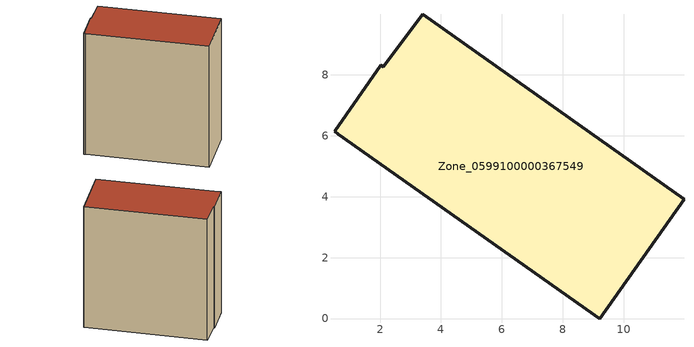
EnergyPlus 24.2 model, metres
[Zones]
Zone_0599100000367549
 floor ground (C_G): 2.1,8.27 3.4,9.99 11.98,3.93 9.21,0 0.63,6.06 0.5,6.16 2.02,8.32 z3.66
 wall outside (C_F): 9.21,0 11.98,3.93 3.4,9.99 2.1,8.27 2.02,8.32 0.5,6.16 0.63,6.06 9.21,0 z3.66:15.2
 roof outside (C_R): 2.1,8.27 2.02,8.32 0.5,6.16 0.63,6.06 9.21,0 11.98,3.93 3.4,9.99 z15.2
[BUILDING]
Pand.0599100000367549: North Axis=0; Terrain=City; Loads Convergence Tolerance Value=0.04; Temperature Convergence Tolerance Value=0.4; Solar Distribution=FullExterior; Maximum Number of Warmup Days=25; Minimum Number of Warmup Days=1
[Site:Location]
Rotterdam.The.Hague.AP_ZH_NLD Design_Conditions: Latitude=51.96; Longitude=4.45; Time Zone=1; Elevation=-4.5
[SITE:GROUNDTEMPERATURE:BUILDINGSURFACE]
18, 18, 18, 18, 18, 18, 18, 18, 18, 18, 18, 18
[MATERIAL] Thermal Absorptance=0.9; Solar Absorptance=0.7; Visible Absorptance=0.7
Name | Roughness | Thickness | Conductivity | Density | Specific Heat
G.TI.1992-2005 | MediumSmooth | 0.15 | 0.06 | 540 | 1210
F.TI.1992-2005 | Rough | 0.3 | 0.12 | 1920 | 840
R.TI.1992-2005 | MediumRough | 0.2 | 0.08 | 1500 | 1000
[CONSTRUCTION]
C_G: G.TI.1992-2005
C_F: F.TI.1992-2005
C_R: R.TI.1992-2005
[ZONE]
Zone_0599100000367549: Type=1; Multiplier=1; Ceiling Height=Autocalculate; Volume=Autocalculate; Floor Area=autocalculate; Part of Total Floor Area=Yes
[ZONEINFILTRATION:DESIGNFLOWRATE]
Infil_Zone_0599100000367549: Zone or ZoneList or Space or SpaceList=Zone_0599100000367549; Schedule=AlwaysOn; Design Flow Rate Calculation Method=Flow/Area; Flow Rate per Floor Area=0.0015; Constant Term Coefficient=1; Temperature Term Coefficient=0; Velocity Term Coefficient=0; Velocity Squared Term Coefficient=0
[HVACTEMPLATE:ZONE:IDEALLOADSAIRSYSTEM]
Zone_0599100000367549: Maximum Heating Supply Air Temperature=50; Minimum Cooling Supply Air Temperature=13; Maximum Heating Supply Air Humidity Ratio=0.0156; Minimum Cooling Supply Air Humidity Ratio=0.0077; Heating Limit=NoLimit; Cooling Limit=NoLimit; Dehumidification Control Type=ConstantSensibleHeatRatio; Cooling Sensible Heat Ratio=0.7; Dehumidification Setpoint=60; Humidification Control Type=None; Humidification Setpoint=30; Outdoor Air Method=None; Outdoor Air Flow Rate per Person=0.00944; Outdoor Air Flow Rate per Zone Floor Area=0; Outdoor Air Flow Rate per Zone=0; Demand Controlled Ventilation Type=None; Outdoor Air Economizer Type=NoEconomizer; Heat Recovery Type=None; Sensible Heat Recovery Effectiveness=0.7; Latent Heat Recovery Effectiveness=0.65
[ZONECONTROL:THERMOSTAT]
ThermostatControl_Zone_0599100000367549: Zone or ZoneList=Zone_0599100000367549; Control Type Schedule=DualSetpointControlType; Control 1=Thermostat_Zone_0599100000367549; Temperature Difference Between Cutout And Setpoint=0
[THERMOSTATSETPOINT:DUALSETPOINT]
Thermostat_Zone_0599100000367549: Heating Setpoint Temperature Schedule=HeatingSetpoint_Zone_0599100000367549; Cooling Setpoint Temperature Schedule=CoolingSetpoint_Zone_0599100000367549
[SCHEDULE:COMPACT]
HeatingSetpoint_Zone_0599100000367549: Through: 12/31, For: AllDays, Until: 24:00, 21
CoolingSetpoint_Zone_0599100000367549: Through: 12/31, For: AllDays, Until: 24:00, 24
DualSetpointControlType: Through: 12/31, For: AllDays, Until: 24:00, 4
AlwaysOn: Through: 12/31, For: AllDays, Until: 24:00, 1
